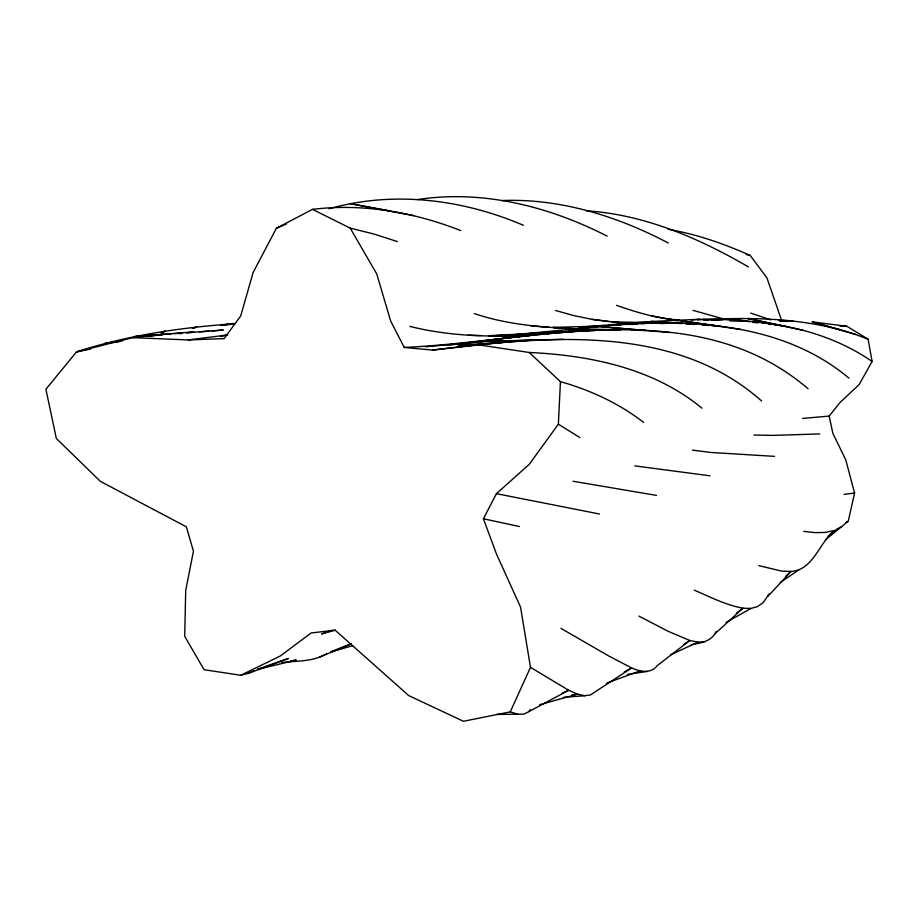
<?xml version="1.0" encoding="UTF-8"?>
<svg xmlns="http://www.w3.org/2000/svg" width="918" height="918" viewBox="0 0 918 918"><rect width="100%" height="100%" fill="white"/><g stroke="black" fill="none" stroke-linecap="round" stroke-linejoin="round"><path stroke-width="1.38" d="M240.757 675.269L280.265 656.003L311.145 632.972L335.127 630.173L408.728 695.603L463.429 721.273L510.259 711.863L530.501 667.34L520.54 607.073L496.512 554.162L483.407 518.773L496.443 493.666L529.261 464.313L558.374 424.185L560.439 381.636L529.193 352.478L478.898 344.904L432.493 350.079L404.207 347.429L390.678 321.036L376.736 273.931L350.194 228.112L312.487 209.361L276.387 228.272L253.127 272.474L240.7 315.987L224.084 338.604L188.19 339.947L132.731 337.64L76.492 351.904L45.9 389.243L56.331 438.437L100.337 481.342L186.331 526.806L193.446 551.19L185.723 590.308L184.702 636.323L204.083 669.704L240.757 675.269L248.227 673.387L288.413 658.447L257.533 669.211M825.351 539.956L848.243 521.217L854.589 493.058L845.776 459.918L832.867 433.307L829.172 416.084L840.142 402.382L859.11 384.653L872.1 361.462L868.107 339.212L846.947 326.303L812.292 321.897L855.725 334.519L868.107 339.212M726.149 622.404L750.97 608.439L757.671 606.557L763.248 602.495L769.192 593.889M691.22 644.7C700.549 643.082 712.012 641.384 716.132 631.458M496.81 714.422L523.96 714.147L528.86 711.622L530.455 709.637M767.987 596.264L791.018 571.455C816.894 569.653 819.728 535.045 841.622 526.829M828.025 536.502L834.049 530.535L825.293 532.429L815.23 532.635L803.766 531.373M714.847 633.89L742.914 608.209L750.97 608.439M785.785 576.034L791.018 571.455L781.792 571.134L758.761 565.614M736.305 613.224L742.914 608.209C725.794 605.008 710.119 597.01 694.272 590.113M780.3 582.448L798.855 569.871M683.979 644.241L689.774 640.477L698.047 642.187L704.817 641.705M624.343 671.942L631.653 667.925C639.708 671.54 651.023 674.099 657.104 665.734L689.774 640.477L668.029 631.251L638.939 616.116M528.86 711.622L568.667 690.267L577.537 694.134L584.72 695.729L590.446 694.926L631.653 667.925L609.093 656.186L560.909 628.337M281.619 662.566C296.881 660.685 313.486 662.039 327.003 653.364M845.73 522.434L848.243 521.217M248.227 673.387L253.907 670.737M671.058 654.58L698.047 642.187M562.275 693.193L568.667 690.267L530.501 667.34M276.387 228.272L286.519 223.946M319.671 657.07L351.135 644M330.79 651.746L351.307 643.736M606.764 683.072L640.19 670.84M332.018 630.184L321.633 633.959L335.127 630.173M330.928 651.964L352.569 645.698M539.623 704.76L577.537 694.134L571.845 694.869M257.568 669.348L296.227 660.076L290.788 660.776M329.16 208.776C393.329 190.531 462.672 199.24 523.432 225.3M220.63 336.47L227.434 334.863M222.454 325.42L235.1 323.767M90.48 349.069L76.492 351.904C125.491 335.931 176.726 328.139 227.997 324.192L221.077 325.511M157.609 335.426L163.209 334.29L132.731 337.64M220.882 325.351L233.195 323.377M122.897 340.658L104.836 343.504L120.315 341.473M149.301 336.481L163.209 334.29M627.35 674.374L647.098 671.506M179.435 333.704L182.246 333.337M186.469 332.775L223.315 330.067L212.047 330.893M188.19 339.947L227.607 334.955M844.135 494.343L854.589 493.058M829.172 416.084L802.539 418.424M404.207 347.429C536.009 341.691 695.81 292.486 808.127 388.807M417.483 199.596C482.696 189.498 549.125 206.447 607.154 236.133M535.722 334.932L494.722 339.408L539.428 334.106L447.743 345.076M538.545 334.622L544.202 334.014M547.025 333.704L566.819 331.547L519.45 335.931L488.869 335.736L593.877 329.998L582.643 330.893M432.493 350.079C541.046 336.963 672.676 321.782 761.515 400.936M559.119 331.008L561.942 330.709M569.022 329.952L571.857 329.654M577.514 329.057L580.348 328.759M594.497 327.244L597.331 326.946M602.988 326.349L608.657 325.741M611.48 325.442C692.62 318.443 783.8 323.423 848.989 378.17M478.898 344.904L507.402 341.898L458.323 345.753L535.607 339.993L484.899 341.462L425.562 346.774M585.271 328.162L588.059 327.864M593.613 327.29L597.79 326.854M601.956 326.418L607.521 325.833M611.686 325.397L622.806 324.238L515.744 334.577M451.874 344.675L484.899 341.462L531.843 340.176M532.107 333.636L534.953 333.36M540.645 332.821L543.49 332.546M550.605 331.868L553.451 331.593M631.63 324.49L637.241 324.031M642.841 323.561L648.452 323.102L641.475 323.561M691.265 319.969L699.665 319.28L722.925 319.533L745.152 320.795L729.672 320.841M193.503 331.857L134.556 336.596L171.184 333.9M533.496 334.818C492.209 337.308 450.107 336.55 409.795 326.372M536.296 334.588L543.318 334.026M547.53 333.693L554.552 333.131M558.764 332.798L564.386 332.35M569.998 331.903L578.432 331.237M517.052 334.588L524.006 334.037M528.171 333.716L556.228 331.983M312.487 209.361C362.759 203.199 413.88 212.138 460.767 230.602M579.166 327.244L651.275 321.472L699.665 319.28M563.342 697.347L584.72 695.729M174.007 333.693L182.464 333.073M186.687 332.764L193.732 332.247M199.367 331.823L209.224 331.1M502.066 200.629L504.831 200.422C562.08 198.885 618.101 216.579 668.338 243.029M518.36 334.577L523.857 334.198M607.934 325.798L599.603 326.326M613.522 325.431L620.511 324.961M627.499 324.502L637.276 323.847M697.496 319.923C750.454 316.962 804.937 317.456 855.725 334.519M581.748 327.29L595.484 326.544M714.411 319.946L722.925 319.533L711.588 319.923M643.897 322.7L648.108 322.505M608.026 325.924L553.347 327.359M660.616 323.584L673.41 323.021L626.742 323.618L629.564 323.641M819.854 433.939L772.44 435.396L753.908 435.029M559.073 331.88L574.725 331.306M584.686 330.939L594.646 330.572M608.875 330.044L620.258 329.619L570.698 329.103L620.178 330.01M488.869 335.736L493.127 335.609M495.949 335.529L508.698 335.173M534.689 340.096L563.136 339.316M779.554 320.772L789.354 320.692L779.52 320.646M686.056 323.997L697.359 324.065L651.275 321.472L668.109 322.643M612.111 321.931L649.118 322.585M631.492 330.216L645.629 330.48L596.78 326.303L669.681 332.568M779.003 320.474L793.232 320.772M553.244 327.485L557.295 327.577M468.352 335.242L480.665 335.54M715.776 319.934L703.188 319.567L708.914 319.889M729.776 320.348L745.152 320.795M839.867 325.959L846.947 326.303M553.324 327.565L564.432 328.151M567.209 328.3L578.329 328.885C543.226 327.485 507.78 324.938 474.273 313.554M753.23 322.356L758.945 322.677M761.814 322.838C800.817 326.946 839.626 339.017 872.1 361.462M586.418 210.819C644.367 214.502 698.873 238.095 748.514 266.966M774.54 456.372L710.876 452.459L692.505 450.141M679.09 319.934C657.586 318.844 636.736 312.327 616.494 305.373M529.193 352.478C590.033 355.232 653.949 368.451 701.972 408.2M672.309 322.941L682.131 323.618M689.143 324.111L694.742 324.502M701.765 324.983L708.776 325.477M711.576 325.672L719.987 326.257L675.682 319.969L741.067 329.528M620.27 322.631L612.054 322.011L625.651 323.538M530.902 325.844L549.148 327.313M766.094 323.067L725.759 318.684L749.949 321.77M555.424 310.445L573.578 315.54L591.961 319.338L626.81 323.561M752.794 322.126L757.063 322.677M768.435 324.123L771.281 324.49M774.126 324.846L785.51 326.303L747.826 318.512L803.227 330.365M673.548 319.843L669.371 319.292L677.702 320.761L651.573 315.872M710.039 475.822L634.763 465.874M591.961 319.338L609.345 321.725M388.957 210.704L350.412 203.716L413.651 215.615M656.473 495.399L573.084 481.261M668.12 229.316C696.544 234.159 723.946 243.729 750.235 255.456L766.92 277.844L781.711 320.703M483.407 518.773L519.462 526.542M746.242 254.561L750.235 255.456M599.5 514.011L496.443 493.666M724.084 319.085L693.033 310.353M350.194 228.112L374.165 234.09L397.356 241.572M812.292 321.897L841.611 330.136M770.707 319.877L750.74 313.084M510.259 711.863L517.855 714.215M560.439 381.636C590.32 390.093 618.996 403.369 643.633 422.418M558.374 424.185L579.855 437.565M165.274 331.157L161.338 332.844L165.274 331.157M196.544 327.083L192.459 328.357L196.544 327.083"/></g></svg>
